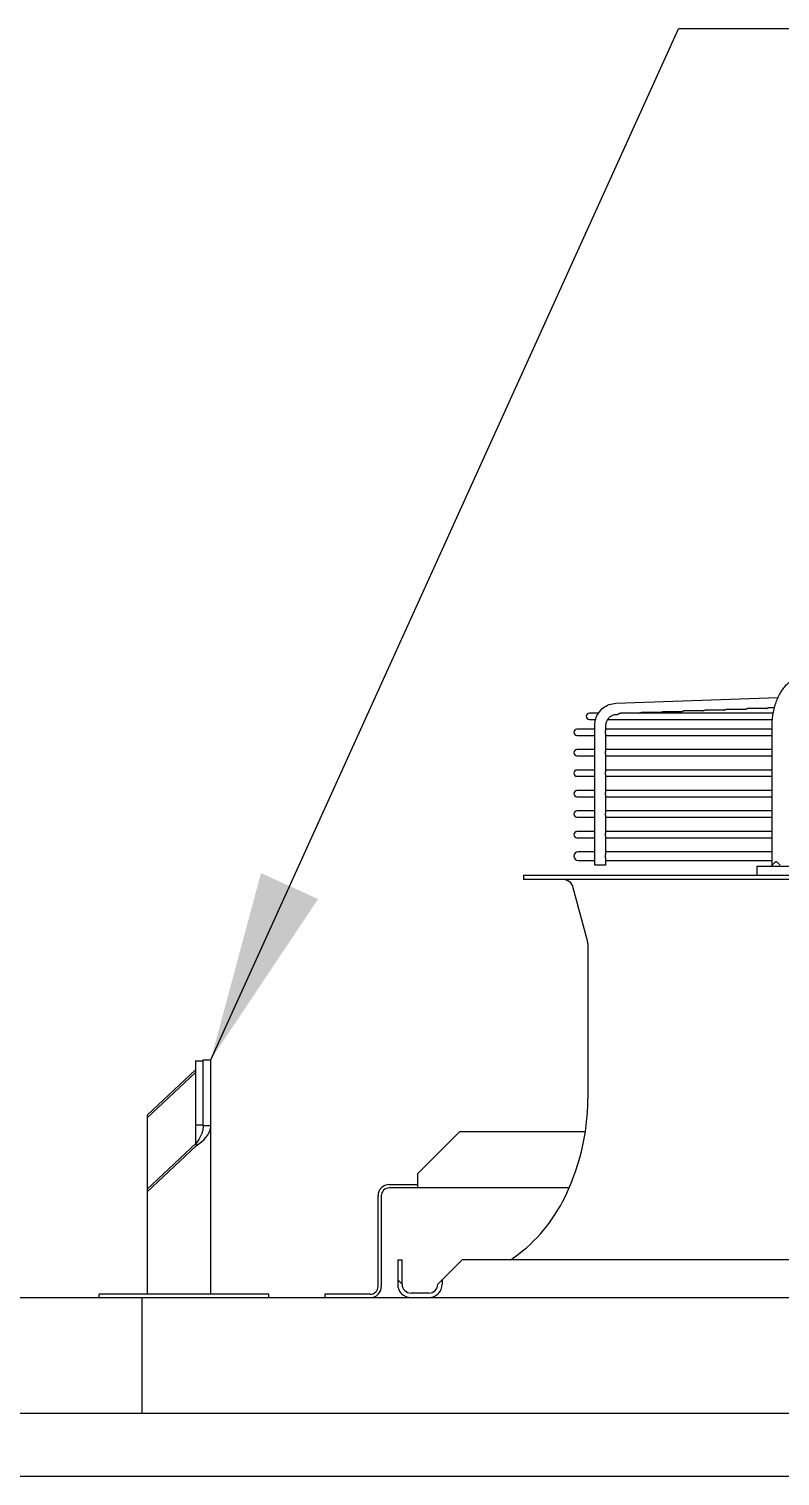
# Model space of a CAD drawing. Header units: millimetres. Extents: x 17891 to 32328, y 18593 to 29476.
# Drawn here: x 18208.53 to 18221.82, y 18973.5 to 18999.12 of the extents above; entities that cross this region are included whole.
import ezdxf

# ---------------------------------------------------------------- set-up
doc = ezdxf.new("R2010")
doc.units = ezdxf.units.MM
doc.header["$LTSCALE"] = 5
doc.layers.add('UNIT', color=6, linetype='Continuous')
doc.styles.add('SUBMITTAL', font='romans.shx', dxfattribs={"width": 0.75})
doc.dimstyles.new('SUBMITTAL', dxfattribs={"dimtxt": 0.09375, "dimasz": 0.09375, "dimexe": 0.03125, "dimexo": 0.0625, "dimgap": 0.0625, "dimtad": 0, "dimdec": 4, "dimzin": 4, "dimdsep": 46, "dimlunit": 4, "dimtxsty": 'SUBMITTAL', "dimcen": 0.09375, "dimclre": 6, "dimadec": 0, "dimazin": 0, "dimtfac": 1, "dimtdec": 0, "dimtofl": 0, "dimtmove": 0, "dimatfit": 3, "dimfxl": 0, "dimfrac": 2, "dimtolj": 1, "dimtzin": 4, "dimarcsym": 0})

msp = doc.modelspace()

# ---------------------------------------------------------------- linework, layer by layer
at = {"layer": 'UNIT'}
for p, q in [((18218.9123, 18987.1791), (18221.7875, 18987.283)), ((18220.0798, 18987.0307), (18219.7464, 18987.0307)), ((18220.454, 18987.0442), (18220.1206, 18987.0442)), ((18220.8282, 18987.0577), (18220.4948, 18987.0577)), ((18221.2024, 18987.0712), (18220.869, 18987.0712)), ((18221.5766, 18987.0847), (18221.2432, 18987.0847)), ((18221.7216, 18987.0982), (18221.6173, 18987.0982)), ((18218.6064, 18987.0037), (18218.4478, 18987.0037)), ((18218.4478, 18986.8935), (18218.5568, 18986.8935)), ((18218.5422, 18984.3163), (18218.5422, 18986.7856)), ((18218.739, 18986.7058), (18218.739, 18986.7856)), ((18218.7696, 18986.8935), (18221.6868, 18986.8935)), ((18218.9194, 18986.9824), (18218.9416, 18986.9832)), ((18221.7011, 18987.0037), (18218.998, 18987.0037)), ((18219.7056, 18987.0172), (18219.3722, 18987.0172)), ((18221.6822, 18984.3163), (18221.6822, 18986.7856)), ((18218.5422, 18986.7218), (18218.2274, 18986.7218)), ((18218.2274, 18986.6115), (18218.5422, 18986.6115)), ((18221.6822, 18986.7218), (18218.739, 18986.7218)), ((18218.739, 18986.3436), (18218.739, 18986.6275)), ((18218.739, 18986.6115), (18221.6822, 18986.6115)), ((18218.5422, 18986.3596), (18218.2274, 18986.3596)), ((18221.6822, 18986.3596), (18218.739, 18986.3596)), ((18218.739, 18985.9814), (18218.739, 18986.2653)), ((18218.2274, 18986.2493), (18218.5422, 18986.2493)), ((18218.739, 18986.2493), (18221.6822, 18986.2493)), ((18218.5422, 18985.9974), (18218.2274, 18985.9974)), ((18218.2274, 18985.8871), (18218.5422, 18985.8871)), ((18221.6822, 18985.9974), (18218.739, 18985.9974)), ((18218.739, 18985.6192), (18218.739, 18985.9031)), ((18218.739, 18985.8871), (18221.6822, 18985.8871)), ((18218.5422, 18985.6352), (18218.2274, 18985.6352)), ((18218.2274, 18985.5249), (18218.5422, 18985.5249)), ((18221.6822, 18985.6352), (18218.739, 18985.6352)), ((18218.739, 18985.257), (18218.739, 18985.5409)), ((18218.739, 18985.5249), (18221.6822, 18985.5249)), ((18218.5422, 18985.2729), (18218.2274, 18985.2729)), ((18221.6822, 18985.2729), (18218.739, 18985.2729)), ((18218.2274, 18985.1627), (18218.5422, 18985.1627)), ((18218.739, 18984.8948), (18218.739, 18985.1787)), ((18218.739, 18985.1627), (18221.6822, 18985.1627)), ((18218.5422, 18984.9107), (18218.2274, 18984.9107)), ((18218.2274, 18984.8005), (18218.5422, 18984.8005)), ((18221.6822, 18984.9107), (18218.739, 18984.9107)), ((18218.739, 18984.5191), (18218.739, 18984.8165)), ((18218.739, 18984.8005), (18221.6822, 18984.8005)), ((18218.5422, 18984.5485), (18218.249, 18984.5485)), ((18221.6822, 18984.5485), (18218.739, 18984.5485)), ((18218.249, 18984.395), (18218.5422, 18984.395)), ((18218.739, 18984.3163), (18218.5422, 18984.3163)), ((18218.739, 18984.3163), (18218.739, 18984.4245)), ((18218.739, 18984.395), (18221.6822, 18984.395)), ((18221.4124, 18984.2966), (18223.6395, 18984.2966)), ((18221.4124, 18984.2966), (18221.4124, 18984.1391)), ((18217.2786, 18984.1391), (18251.0187, 18984.1391)), ((18217.2786, 18984.1391), (18217.2786, 18984.0604)), ((18251.0187, 18984.0604), (18217.2786, 18984.0604)), ((18218.4136, 18982.9726), (18218.1625, 18983.9142)), ((18218.4203, 18982.9219), (18218.4203, 18980.1809)), ((18211.4781, 18980.6904), (18210.6211, 18979.8874)), ((18210.6211, 18979.8406), (18211.4781, 18980.6436)), ((18211.4781, 18980.8515), (18211.6121, 18980.8515)), ((18211.4781, 18980.8515), (18211.4781, 18979.3833)), ((18211.6121, 18980.8702), (18211.7461, 18980.8702)), ((18211.6121, 18979.6973), (18211.6121, 18980.8702)), ((18211.7461, 18976.7168), (18211.7461, 18980.8702)), ((18210.6211, 18979.8874), (18210.6211, 18976.7168)), ((18211.4781, 18979.716), (18211.6121, 18979.716)), ((18211.7461, 18979.6973), (18211.6121, 18979.6973)), ((18215.4056, 18978.8508), (18216.1556, 18979.6008)), ((18216.1556, 18979.6008), (18218.3773, 18979.6008)), ((18211.4871, 18979.3918), (18210.6211, 18978.5804)), ((18210.6211, 18978.5335), (18211.4871, 18979.345)), ((18211.4871, 18979.3918), (18211.4871, 18979.345)), ((18215.4056, 18978.8508), (18215.4056, 18978.6008)), ((18214.9056, 18978.6588), (18215.4056, 18978.6588)), ((18218.0893, 18978.6008), (18214.9056, 18978.6008)), ((18214.7066, 18976.8578), (18214.7066, 18978.4598)), ((18214.7646, 18978.4598), (18214.7646, 18976.8578)), ((18215.0541, 18977.3281), (18215.1329, 18977.3281)), ((18215.0541, 18977.3281), (18215.0541, 18976.895)), ((18215.1329, 18976.895), (18215.1329, 18977.3281)), ((18215.8415, 18976.9737), (18216.1959, 18977.3281)), ((18252.1014, 18977.3281), (18216.1959, 18977.3281)), ((18215.0541, 18976.9737), (18215.1329, 18976.895)), ((18215.8415, 18976.9737), (18215.7628, 18976.895)), ((18215.8415, 18976.9737), (18215.8415, 18976.895)), ((18163.2736, 18976.6588), (18494.0177, 18976.6588)), ((18212.7736, 18976.7168), (18209.7736, 18976.7168)), ((18209.7736, 18976.6588), (18209.7736, 18976.7168)), ((18210.5236, 18976.6588), (18210.5236, 18974.6092)), ((18210.6211, 18976.6588), (18210.6211, 18976.6522)), ((18212.7736, 18976.6588), (18212.7736, 18976.7168)), ((18214.5656, 18976.7168), (18213.7646, 18976.7168)), ((18213.7646, 18976.7168), (18213.7646, 18976.6588)), ((18215.6053, 18976.7375), (18215.2904, 18976.7375)), ((18494.0177, 18974.6092), (18163.2736, 18974.6092)), ((18167.5236, 18973.4997), (18489.7677, 18973.4997))]:
    msp.add_line(p, q, dxfattribs=at)
for centre, radius, start, end in [((18218.4478, 18986.9486), 0.0551, 90, 270), ((18218.2274, 18986.6666), 0.0551, 90, 270), ((18218.2274, 18986.3044), 0.0551, 90, 270), ((18218.2274, 18985.9422), 0.0551, 90, 270), ((18218.2274, 18985.58), 0.0551, 90, 270), ((18218.2274, 18985.2178), 0.0551, 90, 270), ((18218.2274, 18984.8556), 0.0551, 90, 270), ((18218.249, 18984.4718), 0.0768, 90, 270), ((18217.9723, 18983.8635), 0.1969, 14.93142, 90), ((18218.2234, 18982.9219), 0.1969, 0, 14.93142), ((18214.4833, 18980.1809), 3.937, 332.49816, 0), ((18214.9056, 18978.4598), 0.199, 90, 180), ((18214.9056, 18978.4598), 0.141, 90, 180), ((18215.4611, 18979.6719), 2.8346, 304.22448, 332.49816), ((18214.5656, 18976.8578), 0.141, 270, 0), ((18214.5656, 18976.8578), 0.199, 270, 0), ((18215.2904, 18976.895), 0.2362, 180, 270), ((18215.2904, 18976.895), 0.1575, 180, 270), ((18215.6053, 18976.895), 0.1575, 270, 0), ((18215.6053, 18976.895), 0.2362, 270, 0)]:
    msp.add_arc(centre, radius, start, end, dxfattribs=at)
for points, knots in [([(18221.6822, 18986.7856), (18221.6822, 18986.8212), (18221.6837, 18986.8571), (18221.6867, 18986.8925), (18221.6897, 18986.9279), (18221.6941, 18986.9629), (18221.7, 18986.9976), (18221.7059, 18987.0322), (18221.7133, 18987.0666), (18221.7221, 18987.1001), (18221.7308, 18987.1335), (18221.7409, 18987.166), (18221.7524, 18987.1978), (18221.7639, 18987.2295), (18221.7768, 18987.2605), (18221.7908, 18987.2901), (18221.8049, 18987.3198), (18221.8201, 18987.348), (18221.8365, 18987.3751), (18221.8529, 18987.4022), (18221.8706, 18987.428), (18221.8892, 18987.4522), (18221.9077, 18987.4763), (18221.9272, 18987.4988), (18221.9476, 18987.5196), (18221.9681, 18987.5405), (18221.9895, 18987.5598), (18222.0116, 18987.5771), (18222.0336, 18987.5944), (18222.0562, 18987.6098), (18222.0796, 18987.6234), (18222.1029, 18987.6369), (18222.127, 18987.6485), (18222.1512, 18987.6581), (18222.1755, 18987.6676), (18222.2001, 18987.6751), (18222.225, 18987.6805), (18222.2499, 18987.686), (18222.2753, 18987.6894), (18222.3004, 18987.6906)], [0, 0, 0, 0, 0.076921, 0.076921, 0.076921, 0.1538421, 0.1538421, 0.1538421, 0.2307631, 0.2307631, 0.2307631, 0.3076842, 0.3076842, 0.3076842, 0.3846052, 0.3846052, 0.3846052, 0.4615263, 0.4615263, 0.4615263, 0.5384473, 0.5384473, 0.5384473, 0.6153684, 0.6153684, 0.6153684, 0.6922894, 0.6922894, 0.6922894, 0.7692105, 0.7692105, 0.7692105, 0.8461315, 0.8461315, 0.8461315, 0.9230526, 0.9230526, 0.9230526, 1, 1, 1, 1]), ([(18218.5422, 18986.7856), (18218.5422, 18986.8256), (18218.5481, 18986.8656), (18218.5715, 18986.9419), (18218.589, 18986.9783), (18218.6338, 18987.0442), (18218.6613, 18987.0737), (18218.7238, 18987.1228), (18218.7589, 18987.1424), (18218.8333, 18987.1699), (18218.8727, 18987.1777), (18218.9123, 18987.1791)], [1.5707963, 1.5707963, 1.5707963, 1.5707963, 1.8779743, 1.8779743, 2.1851522, 2.1851522, 2.4923302, 2.4923302, 2.7995081, 2.7995081, 3.1066861, 3.1066861, 3.1066861, 3.1066861]), ([(18219.7056, 18987.0172), (18219.7063, 18987.0176), (18219.7069, 18987.0179), (18219.7076, 18987.0183), (18219.7085, 18987.0188), (18219.7094, 18987.0193), (18219.7104, 18987.0198), (18219.7113, 18987.0204), (18219.7122, 18987.0209), (18219.7132, 18987.0214), (18219.7142, 18987.0219), (18219.7151, 18987.0223), (18219.7161, 18987.0228), (18219.7171, 18987.0233), (18219.7181, 18987.0237), (18219.719, 18987.0242), (18219.72, 18987.0246), (18219.721, 18987.0251), (18219.722, 18987.0255), (18219.723, 18987.0259), (18219.724, 18987.0263), (18219.725, 18987.0266), (18219.726, 18987.027), (18219.727, 18987.0273), (18219.728, 18987.0277), (18219.7291, 18987.028), (18219.7301, 18987.0283), (18219.7311, 18987.0286), (18219.7321, 18987.0288), (18219.7331, 18987.0291), (18219.7341, 18987.0293), (18219.7351, 18987.0295), (18219.7361, 18987.0297), (18219.7371, 18987.0299), (18219.7381, 18987.0301), (18219.7391, 18987.0302), (18219.7401, 18987.0303), (18219.7411, 18987.0304), (18219.7421, 18987.0305), (18219.7431, 18987.0306), (18219.7441, 18987.0307), (18219.745, 18987.0307), (18219.746, 18987.0307), (18219.7461, 18987.0307), (18219.7463, 18987.0307), (18219.7464, 18987.0307)], [0.17792949, 0.17792949, 0.17792949, 0.17792949, 0.19512195, 0.19512195, 0.19512195, 0.2195122, 0.2195122, 0.2195122, 0.24390244, 0.24390244, 0.24390244, 0.26829268, 0.26829268, 0.26829268, 0.29268293, 0.29268293, 0.29268293, 0.31707317, 0.31707317, 0.31707317, 0.34146341, 0.34146341, 0.34146341, 0.36585366, 0.36585366, 0.36585366, 0.3902439, 0.3902439, 0.3902439, 0.41463415, 0.41463415, 0.41463415, 0.43902439, 0.43902439, 0.43902439, 0.46341463, 0.46341463, 0.46341463, 0.48780488, 0.48780488, 0.48780488, 0.51219512, 0.51219512, 0.51219512, 0.51552666, 0.51552666, 0.51552666, 0.51552666]), ([(18220.0798, 18987.0307), (18220.0805, 18987.0311), (18220.0811, 18987.0314), (18220.0818, 18987.0318), (18220.0827, 18987.0323), (18220.0836, 18987.0328), (18220.0846, 18987.0334), (18220.0855, 18987.0339), (18220.0865, 18987.0344), (18220.0874, 18987.0349), (18220.0884, 18987.0354), (18220.0893, 18987.0359), (18220.0903, 18987.0363), (18220.0913, 18987.0368), (18220.0923, 18987.0373), (18220.0933, 18987.0377), (18220.0942, 18987.0381), (18220.0952, 18987.0386), (18220.0962, 18987.039), (18220.0972, 18987.0394), (18220.0982, 18987.0398), (18220.0992, 18987.0401), (18220.1002, 18987.0405), (18220.1012, 18987.0408), (18220.1023, 18987.0412), (18220.1033, 18987.0415), (18220.1043, 18987.0418), (18220.1053, 18987.0421), (18220.1063, 18987.0423), (18220.1073, 18987.0426), (18220.1083, 18987.0428), (18220.1093, 18987.043), (18220.1103, 18987.0432), (18220.1113, 18987.0434), (18220.1123, 18987.0436), (18220.1133, 18987.0437), (18220.1143, 18987.0438), (18220.1153, 18987.0439), (18220.1163, 18987.044), (18220.1173, 18987.0441), (18220.1182, 18987.0442), (18220.1192, 18987.0442), (18220.1202, 18987.0442), (18220.1203, 18987.0442), (18220.1204, 18987.0442), (18220.1206, 18987.0442)], [0.17758438, 0.17758438, 0.17758438, 0.17758438, 0.19512195, 0.19512195, 0.19512195, 0.2195122, 0.2195122, 0.2195122, 0.24390244, 0.24390244, 0.24390244, 0.26829268, 0.26829268, 0.26829268, 0.29268293, 0.29268293, 0.29268293, 0.31707317, 0.31707317, 0.31707317, 0.34146341, 0.34146341, 0.34146341, 0.36585366, 0.36585366, 0.36585366, 0.3902439, 0.3902439, 0.3902439, 0.41463415, 0.41463415, 0.41463415, 0.43902439, 0.43902439, 0.43902439, 0.46341463, 0.46341463, 0.46341463, 0.48780488, 0.48780488, 0.48780488, 0.51219512, 0.51219512, 0.51219512, 0.51554043, 0.51554043, 0.51554043, 0.51554043]), ([(18220.454, 18987.0442), (18220.4547, 18987.0446), (18220.4553, 18987.0449), (18220.456, 18987.0453), (18220.4569, 18987.0458), (18220.4578, 18987.0464), (18220.4588, 18987.0469), (18220.4597, 18987.0474), (18220.4607, 18987.0479), (18220.4616, 18987.0484), (18220.4626, 18987.0489), (18220.4636, 18987.0494), (18220.4645, 18987.0498), (18220.4655, 18987.0503), (18220.4665, 18987.0508), (18220.4675, 18987.0512), (18220.4685, 18987.0516), (18220.4694, 18987.0521), (18220.4704, 18987.0525), (18220.4714, 18987.0529), (18220.4724, 18987.0533), (18220.4734, 18987.0536), (18220.4744, 18987.054), (18220.4755, 18987.0543), (18220.4765, 18987.0547), (18220.4775, 18987.055), (18220.4785, 18987.0553), (18220.4795, 18987.0556), (18220.4805, 18987.0558), (18220.4815, 18987.0561), (18220.4825, 18987.0563), (18220.4835, 18987.0565), (18220.4845, 18987.0567), (18220.4855, 18987.0569), (18220.4865, 18987.0571), (18220.4875, 18987.0572), (18220.4885, 18987.0573), (18220.4895, 18987.0574), (18220.4905, 18987.0575), (18220.4915, 18987.0576), (18220.4924, 18987.0576), (18220.4934, 18987.0577), (18220.4944, 18987.0577), (18220.4945, 18987.0577), (18220.4946, 18987.0577), (18220.4948, 18987.0577)], [0.17723839, 0.17723839, 0.17723839, 0.17723839, 0.19512195, 0.19512195, 0.19512195, 0.2195122, 0.2195122, 0.2195122, 0.24390244, 0.24390244, 0.24390244, 0.26829268, 0.26829268, 0.26829268, 0.29268293, 0.29268293, 0.29268293, 0.31707317, 0.31707317, 0.31707317, 0.34146341, 0.34146341, 0.34146341, 0.36585366, 0.36585366, 0.36585366, 0.3902439, 0.3902439, 0.3902439, 0.41463415, 0.41463415, 0.41463415, 0.43902439, 0.43902439, 0.43902439, 0.46341463, 0.46341463, 0.46341463, 0.48780488, 0.48780488, 0.48780488, 0.51219512, 0.51219512, 0.51219512, 0.5155542, 0.5155542, 0.5155542, 0.5155542]), ([(18220.8282, 18987.0577), (18220.8289, 18987.0581), (18220.8295, 18987.0585), (18220.8302, 18987.0588), (18220.8311, 18987.0594), (18220.8321, 18987.0599), (18220.833, 18987.0604), (18220.8339, 18987.0609), (18220.8349, 18987.0614), (18220.8358, 18987.0619), (18220.8368, 18987.0624), (18220.8378, 18987.0629), (18220.8387, 18987.0633), (18220.8397, 18987.0638), (18220.8407, 18987.0643), (18220.8417, 18987.0647), (18220.8427, 18987.0652), (18220.8437, 18987.0656), (18220.8447, 18987.066), (18220.8457, 18987.0664), (18220.8466, 18987.0668), (18220.8477, 18987.0671), (18220.8487, 18987.0675), (18220.8497, 18987.0678), (18220.8507, 18987.0682), (18220.8517, 18987.0685), (18220.8527, 18987.0688), (18220.8537, 18987.069), (18220.8547, 18987.0693), (18220.8557, 18987.0696), (18220.8567, 18987.0698), (18220.8577, 18987.07), (18220.8587, 18987.0702), (18220.8597, 18987.0704), (18220.8607, 18987.0706), (18220.8617, 18987.0707), (18220.8627, 18987.0708), (18220.8637, 18987.0709), (18220.8647, 18987.071), (18220.8657, 18987.0711), (18220.8666, 18987.0711), (18220.8676, 18987.0712), (18220.8686, 18987.0712), (18220.8687, 18987.0712), (18220.8688, 18987.0712), (18220.869, 18987.0712)], [0.17689154, 0.17689154, 0.17689154, 0.17689154, 0.19512195, 0.19512195, 0.19512195, 0.2195122, 0.2195122, 0.2195122, 0.24390244, 0.24390244, 0.24390244, 0.26829268, 0.26829268, 0.26829268, 0.29268293, 0.29268293, 0.29268293, 0.31707317, 0.31707317, 0.31707317, 0.34146341, 0.34146341, 0.34146341, 0.36585366, 0.36585366, 0.36585366, 0.3902439, 0.3902439, 0.3902439, 0.41463415, 0.41463415, 0.41463415, 0.43902439, 0.43902439, 0.43902439, 0.46341463, 0.46341463, 0.46341463, 0.48780488, 0.48780488, 0.48780488, 0.51219512, 0.51219512, 0.51219512, 0.51556798, 0.51556798, 0.51556798, 0.51556798]), ([(18221.2024, 18987.0712), (18221.2031, 18987.0716), (18221.2037, 18987.072), (18221.2044, 18987.0724), (18221.2054, 18987.0729), (18221.2063, 18987.0734), (18221.2072, 18987.0739), (18221.2082, 18987.0744), (18221.2091, 18987.0749), (18221.2101, 18987.0754), (18221.211, 18987.0759), (18221.212, 18987.0764), (18221.213, 18987.0768), (18221.2139, 18987.0773), (18221.2149, 18987.0778), (18221.2159, 18987.0782), (18221.2169, 18987.0787), (18221.2179, 18987.0791), (18221.2189, 18987.0795), (18221.2199, 18987.0799), (18221.2209, 18987.0803), (18221.2219, 18987.0806), (18221.2229, 18987.081), (18221.2239, 18987.0813), (18221.2249, 18987.0817), (18221.2259, 18987.082), (18221.2269, 18987.0823), (18221.2279, 18987.0825), (18221.2289, 18987.0828), (18221.2299, 18987.0831), (18221.2309, 18987.0833), (18221.2319, 18987.0835), (18221.2329, 18987.0837), (18221.2339, 18987.0839), (18221.2349, 18987.084), (18221.2359, 18987.0842), (18221.2369, 18987.0843), (18221.2379, 18987.0844), (18221.2389, 18987.0845), (18221.2399, 18987.0846), (18221.2408, 18987.0846), (18221.2418, 18987.0847), (18221.2428, 18987.0847), (18221.2429, 18987.0847), (18221.243, 18987.0847), (18221.2432, 18987.0847)], [0.17654387, 0.17654387, 0.17654387, 0.17654387, 0.19512195, 0.19512195, 0.19512195, 0.2195122, 0.2195122, 0.2195122, 0.24390244, 0.24390244, 0.24390244, 0.26829268, 0.26829268, 0.26829268, 0.29268293, 0.29268293, 0.29268293, 0.31707317, 0.31707317, 0.31707317, 0.34146341, 0.34146341, 0.34146341, 0.36585366, 0.36585366, 0.36585366, 0.3902439, 0.3902439, 0.3902439, 0.41463415, 0.41463415, 0.41463415, 0.43902439, 0.43902439, 0.43902439, 0.46341463, 0.46341463, 0.46341463, 0.48780488, 0.48780488, 0.48780488, 0.51219512, 0.51219512, 0.51219512, 0.51558176, 0.51558176, 0.51558176, 0.51558176]), ([(18221.5766, 18987.0847), (18221.5772, 18987.0851), (18221.5779, 18987.0855), (18221.5787, 18987.0859), (18221.5796, 18987.0864), (18221.5805, 18987.0869), (18221.5814, 18987.0874), (18221.5824, 18987.0879), (18221.5833, 18987.0884), (18221.5843, 18987.0889), (18221.5852, 18987.0894), (18221.5862, 18987.0899), (18221.5872, 18987.0904), (18221.5881, 18987.0908), (18221.5891, 18987.0913), (18221.5901, 18987.0917), (18221.5911, 18987.0922), (18221.5921, 18987.0926), (18221.5931, 18987.093), (18221.5941, 18987.0934), (18221.5951, 18987.0938), (18221.5961, 18987.0941), (18221.5971, 18987.0945), (18221.5981, 18987.0948), (18221.5991, 18987.0952), (18221.6001, 18987.0955), (18221.6011, 18987.0958), (18221.6021, 18987.096), (18221.6031, 18987.0963), (18221.6041, 18987.0966), (18221.6051, 18987.0968), (18221.6061, 18987.097), (18221.6071, 18987.0972), (18221.6081, 18987.0974), (18221.6091, 18987.0975), (18221.6101, 18987.0977), (18221.6111, 18987.0978), (18221.6121, 18987.0979), (18221.6131, 18987.098), (18221.614, 18987.0981), (18221.615, 18987.0981), (18221.616, 18987.0982), (18221.6169, 18987.0982), (18221.6171, 18987.0982), (18221.6172, 18987.0982), (18221.6173, 18987.0982)], [0.1761954, 0.1761954, 0.1761954, 0.1761954, 0.19512195, 0.19512195, 0.19512195, 0.2195122, 0.2195122, 0.2195122, 0.24390244, 0.24390244, 0.24390244, 0.26829268, 0.26829268, 0.26829268, 0.29268293, 0.29268293, 0.29268293, 0.31707317, 0.31707317, 0.31707317, 0.34146341, 0.34146341, 0.34146341, 0.36585366, 0.36585366, 0.36585366, 0.3902439, 0.3902439, 0.3902439, 0.41463415, 0.41463415, 0.41463415, 0.43902439, 0.43902439, 0.43902439, 0.46341463, 0.46341463, 0.46341463, 0.48780488, 0.48780488, 0.48780488, 0.51219512, 0.51219512, 0.51219512, 0.51559553, 0.51559553, 0.51559553, 0.51559553]), ([(18218.739, 18986.7856), (18218.739, 18986.8061), (18218.7421, 18986.8266), (18218.754, 18986.8655), (18218.7628, 18986.8839), (18218.7853, 18986.9169), (18218.7989, 18986.9314), (18218.8294, 18986.9554), (18218.8464, 18986.9649), (18218.882, 18986.978), (18218.9006, 18986.9817), (18218.9194, 18986.9824)], [1.5707963, 1.5707963, 1.5707963, 1.5707963, 1.8779743, 1.8779743, 2.1851522, 2.1851522, 2.4923302, 2.4923302, 2.7995081, 2.7995081, 3.1066861, 3.1066861, 3.1066861, 3.1066861]), ([(18218.9416, 18986.9832), (18218.9418, 18986.9832), (18218.942, 18986.9832), (18218.9421, 18986.9832), (18218.9424, 18986.9832), (18218.9427, 18986.9833), (18218.9429, 18986.9833), (18218.9435, 18986.9834), (18218.9441, 18986.9836), (18218.9447, 18986.9838), (18218.9454, 18986.984), (18218.946, 18986.9843), (18218.9467, 18986.9846), (18218.9475, 18986.9849), (18218.9482, 18986.9852), (18218.9489, 18986.9856), (18218.9497, 18986.986), (18218.9505, 18986.9864), (18218.9513, 18986.9868), (18218.9521, 18986.9873), (18218.953, 18986.9877), (18218.9538, 18986.9882), (18218.9547, 18986.9887), (18218.9555, 18986.9892), (18218.9564, 18986.9897), (18218.9573, 18986.9902), (18218.9582, 18986.9907), (18218.9591, 18986.9913), (18218.96, 18986.9918), (18218.961, 18986.9923), (18218.9619, 18986.9928), (18218.9629, 18986.9933), (18218.9638, 18986.9938), (18218.9648, 18986.9943), (18218.9657, 18986.9948), (18218.9667, 18986.9953), (18218.9677, 18986.9958), (18218.9687, 18986.9963), (18218.9696, 18986.9967), (18218.9706, 18986.9972), (18218.9716, 18986.9976), (18218.9726, 18986.9981), (18218.9736, 18986.9985), (18218.9746, 18986.9989), (18218.9756, 18986.9993), (18218.9766, 18986.9996), (18218.9776, 18987), (18218.9786, 18987.0003), (18218.9796, 18987.0007), (18218.9806, 18987.001), (18218.9817, 18987.0013), (18218.9827, 18987.0016), (18218.9837, 18987.0018), (18218.9847, 18987.0021), (18218.9857, 18987.0023), (18218.9867, 18987.0025), (18218.9877, 18987.0027), (18218.9887, 18987.0029), (18218.9897, 18987.0031), (18218.9907, 18987.0032), (18218.9917, 18987.0033), (18218.9927, 18987.0034), (18218.9937, 18987.0035), (18218.9947, 18987.0036), (18218.9957, 18987.0037), (18218.9966, 18987.0037), (18218.9976, 18987.0037), (18218.9977, 18987.0037), (18218.9979, 18987.0037), (18218.998, 18987.0037)], [0.00401292, 0.00401292, 0.00401292, 0.00401292, 0.01219512, 0.01219512, 0.01219512, 0.02439024, 0.02439024, 0.02439024, 0.04878049, 0.04878049, 0.04878049, 0.07317073, 0.07317073, 0.07317073, 0.09756098, 0.09756098, 0.09756098, 0.12195122, 0.12195122, 0.12195122, 0.14634146, 0.14634146, 0.14634146, 0.17073171, 0.17073171, 0.17073171, 0.19512195, 0.19512195, 0.19512195, 0.2195122, 0.2195122, 0.2195122, 0.24390244, 0.24390244, 0.24390244, 0.26829268, 0.26829268, 0.26829268, 0.29268293, 0.29268293, 0.29268293, 0.31707317, 0.31707317, 0.31707317, 0.34146341, 0.34146341, 0.34146341, 0.36585366, 0.36585366, 0.36585366, 0.3902439, 0.3902439, 0.3902439, 0.41463415, 0.41463415, 0.41463415, 0.43902439, 0.43902439, 0.43902439, 0.46341463, 0.46341463, 0.46341463, 0.48780488, 0.48780488, 0.48780488, 0.51219512, 0.51219512, 0.51219512, 0.51549915, 0.51549915, 0.51549915, 0.51549915]), ([(18219.3315, 18987.0037), (18219.3321, 18987.0041), (18219.3327, 18987.0044), (18219.3333, 18987.0048), (18219.3343, 18987.0053), (18219.3352, 18987.0058), (18219.3361, 18987.0063), (18219.3371, 18987.0068), (18219.338, 18987.0073), (18219.339, 18987.0078), (18219.3399, 18987.0083), (18219.3409, 18987.0088), (18219.3419, 18987.0093), (18219.3429, 18987.0098), (18219.3438, 18987.0102), (18219.3448, 18987.0107), (18219.3458, 18987.0111), (18219.3468, 18987.0116), (18219.3478, 18987.012), (18219.3488, 18987.0124), (18219.3498, 18987.0128), (18219.3508, 18987.0131), (18219.3518, 18987.0135), (18219.3528, 18987.0138), (18219.3538, 18987.0142), (18219.3549, 18987.0145), (18219.3559, 18987.0148), (18219.3569, 18987.0151), (18219.3579, 18987.0153), (18219.3589, 18987.0156), (18219.3599, 18987.0158), (18219.3609, 18987.016), (18219.3619, 18987.0162), (18219.3629, 18987.0164), (18219.3639, 18987.0166), (18219.3649, 18987.0167), (18219.3659, 18987.0168), (18219.3669, 18987.0169), (18219.3679, 18987.017), (18219.3689, 18987.0171), (18219.3699, 18987.0172), (18219.3708, 18987.0172), (18219.3718, 18987.0172), (18219.3719, 18987.0172), (18219.3721, 18987.0172), (18219.3722, 18987.0172)], [0.1782737, 0.1782737, 0.1782737, 0.1782737, 0.19512195, 0.19512195, 0.19512195, 0.2195122, 0.2195122, 0.2195122, 0.24390244, 0.24390244, 0.24390244, 0.26829268, 0.26829268, 0.26829268, 0.29268293, 0.29268293, 0.29268293, 0.31707317, 0.31707317, 0.31707317, 0.34146341, 0.34146341, 0.34146341, 0.36585366, 0.36585366, 0.36585366, 0.3902439, 0.3902439, 0.3902439, 0.41463415, 0.41463415, 0.41463415, 0.43902439, 0.43902439, 0.43902439, 0.46341463, 0.46341463, 0.46341463, 0.48780488, 0.48780488, 0.48780488, 0.51219512, 0.51219512, 0.51219512, 0.5155129, 0.5155129, 0.5155129, 0.5155129]), ([(18218.732, 18986.6666), (18218.732, 18986.6677), (18218.732, 18986.6697), (18218.7322, 18986.6726), (18218.7324, 18986.6756), (18218.7328, 18986.6785), (18218.7332, 18986.6814), (18218.7337, 18986.6842), (18218.7343, 18986.6869), (18218.7349, 18986.6895), (18218.7355, 18986.6921), (18218.7362, 18986.6945), (18218.7369, 18986.6968), (18218.7375, 18986.6989), (18218.7381, 18986.7009), (18218.7386, 18986.7027), (18218.7389, 18986.7043), (18218.739, 18986.7053), (18218.739, 18986.7057), (18218.739, 18986.7058)], [0, 0, 0, 0, 0.04761905, 0.0952381, 0.14285714, 0.19047619, 0.23809524, 0.28571429, 0.33333333, 0.38095238, 0.42857143, 0.47619048, 0.52380952, 0.57142857, 0.61904762, 0.66666667, 0.71428571, 0.76190476, 0.76755733, 0.76755733, 0.76755733, 0.76755733]), ([(18218.739, 18986.6275), (18218.739, 18986.6276), (18218.739, 18986.628), (18218.7389, 18986.629), (18218.7386, 18986.6306), (18218.7381, 18986.6324), (18218.7375, 18986.6344), (18218.7369, 18986.6365), (18218.7362, 18986.6388), (18218.7355, 18986.6412), (18218.7349, 18986.6438), (18218.7343, 18986.6464), (18218.7337, 18986.6491), (18218.7332, 18986.6519), (18218.7328, 18986.6548), (18218.7324, 18986.6577), (18218.7322, 18986.6607), (18218.732, 18986.6636), (18218.732, 18986.6656), (18218.732, 18986.6666)], [0.23243408, 0.23243408, 0.23243408, 0.23243408, 0.23809524, 0.28571429, 0.33333333, 0.38095238, 0.42857143, 0.47619048, 0.52380952, 0.57142857, 0.61904762, 0.66666667, 0.71428571, 0.76190476, 0.80952381, 0.85714286, 0.9047619, 0.95238095, 1, 1, 1, 1]), ([(18218.732, 18986.3044), (18218.732, 18986.3054), (18218.732, 18986.3074), (18218.7322, 18986.3104), (18218.7324, 18986.3134), (18218.7328, 18986.3163), (18218.7332, 18986.3192), (18218.7337, 18986.322), (18218.7343, 18986.3247), (18218.7349, 18986.3273), (18218.7355, 18986.3299), (18218.7362, 18986.3323), (18218.7369, 18986.3346), (18218.7375, 18986.3367), (18218.7381, 18986.3387), (18218.7386, 18986.3405), (18218.7389, 18986.3421), (18218.739, 18986.3431), (18218.739, 18986.3435), (18218.739, 18986.3436)], [0, 0, 0, 0, 0.04761905, 0.0952381, 0.14285714, 0.19047619, 0.23809524, 0.28571429, 0.33333333, 0.38095238, 0.42857143, 0.47619048, 0.52380952, 0.57142857, 0.61904762, 0.66666667, 0.71428571, 0.76190476, 0.76755733, 0.76755733, 0.76755733, 0.76755733]), ([(18218.739, 18986.2653), (18218.739, 18986.2654), (18218.739, 18986.2658), (18218.7389, 18986.2668), (18218.7386, 18986.2684), (18218.7381, 18986.2702), (18218.7375, 18986.2722), (18218.7369, 18986.2743), (18218.7362, 18986.2766), (18218.7355, 18986.279), (18218.7349, 18986.2816), (18218.7343, 18986.2842), (18218.7337, 18986.2869), (18218.7332, 18986.2897), (18218.7328, 18986.2926), (18218.7324, 18986.2955), (18218.7322, 18986.2985), (18218.732, 18986.3014), (18218.732, 18986.3034), (18218.732, 18986.3044)], [0.23243408, 0.23243408, 0.23243408, 0.23243408, 0.23809524, 0.28571429, 0.33333333, 0.38095238, 0.42857143, 0.47619048, 0.52380952, 0.57142857, 0.61904762, 0.66666667, 0.71428571, 0.76190476, 0.80952381, 0.85714286, 0.9047619, 0.95238095, 1, 1, 1, 1]), ([(18218.732, 18985.9422), (18218.732, 18985.9432), (18218.732, 18985.9452), (18218.7322, 18985.9482), (18218.7324, 18985.9512), (18218.7328, 18985.9541), (18218.7332, 18985.957), (18218.7337, 18985.9598), (18218.7343, 18985.9625), (18218.7349, 18985.9651), (18218.7355, 18985.9677), (18218.7362, 18985.9701), (18218.7369, 18985.9724), (18218.7375, 18985.9745), (18218.7381, 18985.9765), (18218.7386, 18985.9783), (18218.7389, 18985.9799), (18218.739, 18985.9809), (18218.739, 18985.9813), (18218.739, 18985.9814)], [0, 0, 0, 0, 0.04761905, 0.0952381, 0.14285714, 0.19047619, 0.23809524, 0.28571429, 0.33333333, 0.38095238, 0.42857143, 0.47619048, 0.52380952, 0.57142857, 0.61904762, 0.66666667, 0.71428571, 0.76190476, 0.76755733, 0.76755733, 0.76755733, 0.76755733]), ([(18218.739, 18985.9031), (18218.739, 18985.9031), (18218.739, 18985.9036), (18218.7389, 18985.9046), (18218.7386, 18985.9062), (18218.7381, 18985.908), (18218.7375, 18985.91), (18218.7369, 18985.9121), (18218.7362, 18985.9144), (18218.7355, 18985.9168), (18218.7349, 18985.9193), (18218.7343, 18985.922), (18218.7337, 18985.9247), (18218.7332, 18985.9275), (18218.7328, 18985.9304), (18218.7324, 18985.9333), (18218.7322, 18985.9362), (18218.732, 18985.9392), (18218.732, 18985.9412), (18218.732, 18985.9422)], [0.23243408, 0.23243408, 0.23243408, 0.23243408, 0.23809524, 0.28571429, 0.33333333, 0.38095238, 0.42857143, 0.47619048, 0.52380952, 0.57142857, 0.61904762, 0.66666667, 0.71428571, 0.76190476, 0.80952381, 0.85714286, 0.9047619, 0.95238095, 1, 1, 1, 1]), ([(18218.732, 18985.58), (18218.732, 18985.581), (18218.732, 18985.583), (18218.7322, 18985.586), (18218.7324, 18985.589), (18218.7328, 18985.5919), (18218.7332, 18985.5948), (18218.7337, 18985.5976), (18218.7343, 18985.6003), (18218.7349, 18985.6029), (18218.7355, 18985.6055), (18218.7362, 18985.6079), (18218.7369, 18985.6102), (18218.7375, 18985.6123), (18218.7381, 18985.6143), (18218.7386, 18985.6161), (18218.7389, 18985.6177), (18218.739, 18985.6187), (18218.739, 18985.6191), (18218.739, 18985.6192)], [0, 0, 0, 0, 0.04761905, 0.0952381, 0.14285714, 0.19047619, 0.23809524, 0.28571429, 0.33333333, 0.38095238, 0.42857143, 0.47619048, 0.52380952, 0.57142857, 0.61904762, 0.66666667, 0.71428571, 0.76190476, 0.76755733, 0.76755733, 0.76755733, 0.76755733]), ([(18218.739, 18985.5409), (18218.739, 18985.5409), (18218.739, 18985.5414), (18218.7389, 18985.5424), (18218.7386, 18985.544), (18218.7381, 18985.5458), (18218.7375, 18985.5478), (18218.7369, 18985.5499), (18218.7362, 18985.5522), (18218.7355, 18985.5546), (18218.7349, 18985.5571), (18218.7343, 18985.5598), (18218.7337, 18985.5625), (18218.7332, 18985.5653), (18218.7328, 18985.5682), (18218.7324, 18985.5711), (18218.7322, 18985.574), (18218.732, 18985.577), (18218.732, 18985.579), (18218.732, 18985.58)], [0.23243408, 0.23243408, 0.23243408, 0.23243408, 0.23809524, 0.28571429, 0.33333333, 0.38095238, 0.42857143, 0.47619048, 0.52380952, 0.57142857, 0.61904762, 0.66666667, 0.71428571, 0.76190476, 0.80952381, 0.85714286, 0.9047619, 0.95238095, 1, 1, 1, 1]), ([(18218.732, 18985.2178), (18218.732, 18985.2188), (18218.732, 18985.2208), (18218.7322, 18985.2238), (18218.7324, 18985.2268), (18218.7328, 18985.2297), (18218.7332, 18985.2326), (18218.7337, 18985.2354), (18218.7343, 18985.2381), (18218.7349, 18985.2407), (18218.7355, 18985.2433), (18218.7362, 18985.2457), (18218.7369, 18985.2479), (18218.7375, 18985.2501), (18218.7381, 18985.2521), (18218.7386, 18985.2539), (18218.7389, 18985.2555), (18218.739, 18985.2565), (18218.739, 18985.2569), (18218.739, 18985.257)], [0, 0, 0, 0, 0.04761905, 0.0952381, 0.14285714, 0.19047619, 0.23809524, 0.28571429, 0.33333333, 0.38095238, 0.42857143, 0.47619048, 0.52380952, 0.57142857, 0.61904762, 0.66666667, 0.71428571, 0.76190476, 0.76755733, 0.76755733, 0.76755733, 0.76755733]), ([(18218.739, 18985.1787), (18218.739, 18985.1787), (18218.739, 18985.1792), (18218.7389, 18985.1802), (18218.7386, 18985.1818), (18218.7381, 18985.1836), (18218.7375, 18985.1856), (18218.7369, 18985.1877), (18218.7362, 18985.19), (18218.7355, 18985.1924), (18218.7349, 18985.1949), (18218.7343, 18985.1976), (18218.7337, 18985.2003), (18218.7332, 18985.2031), (18218.7328, 18985.206), (18218.7324, 18985.2089), (18218.7322, 18985.2118), (18218.732, 18985.2148), (18218.732, 18985.2168), (18218.732, 18985.2178)], [0.23243408, 0.23243408, 0.23243408, 0.23243408, 0.23809524, 0.28571429, 0.33333333, 0.38095238, 0.42857143, 0.47619048, 0.52380952, 0.57142857, 0.61904762, 0.66666667, 0.71428571, 0.76190476, 0.80952381, 0.85714286, 0.9047619, 0.95238095, 1, 1, 1, 1]), ([(18218.732, 18984.8556), (18218.732, 18984.8566), (18218.732, 18984.8586), (18218.7322, 18984.8616), (18218.7324, 18984.8646), (18218.7328, 18984.8675), (18218.7332, 18984.8704), (18218.7337, 18984.8732), (18218.7343, 18984.8759), (18218.7349, 18984.8785), (18218.7355, 18984.881), (18218.7362, 18984.8835), (18218.7369, 18984.8857), (18218.7375, 18984.8879), (18218.7381, 18984.8899), (18218.7386, 18984.8917), (18218.7389, 18984.8933), (18218.739, 18984.8942), (18218.739, 18984.8947), (18218.739, 18984.8948)], [0, 0, 0, 0, 0.04761905, 0.0952381, 0.14285714, 0.19047619, 0.23809524, 0.28571429, 0.33333333, 0.38095238, 0.42857143, 0.47619048, 0.52380952, 0.57142857, 0.61904762, 0.66666667, 0.71428571, 0.76190476, 0.76755733, 0.76755733, 0.76755733, 0.76755733]), ([(18218.739, 18984.8165), (18218.739, 18984.8165), (18218.739, 18984.817), (18218.7389, 18984.818), (18218.7386, 18984.8196), (18218.7381, 18984.8214), (18218.7375, 18984.8234), (18218.7369, 18984.8255), (18218.7362, 18984.8278), (18218.7355, 18984.8302), (18218.7349, 18984.8327), (18218.7343, 18984.8354), (18218.7337, 18984.8381), (18218.7332, 18984.8409), (18218.7328, 18984.8438), (18218.7324, 18984.8467), (18218.7322, 18984.8496), (18218.732, 18984.8526), (18218.732, 18984.8546), (18218.732, 18984.8556)], [0.23243408, 0.23243408, 0.23243408, 0.23243408, 0.23809524, 0.28571429, 0.33333333, 0.38095238, 0.42857143, 0.47619048, 0.52380952, 0.57142857, 0.61904762, 0.66666667, 0.71428571, 0.76190476, 0.80952381, 0.85714286, 0.9047619, 0.95238095, 1, 1, 1, 1]), ([(18218.732, 18984.4718), (18218.732, 18984.4731), (18218.732, 18984.4757), (18218.7322, 18984.4795), (18218.7325, 18984.4833), (18218.7329, 18984.4871), (18218.7334, 18984.4907), (18218.734, 18984.4942), (18218.7346, 18984.4976), (18218.7353, 18984.5008), (18218.736, 18984.5039), (18218.7366, 18984.5068), (18218.7373, 18984.5095), (18218.7379, 18984.5119), (18218.7384, 18984.5142), (18218.7388, 18984.5162), (18218.739, 18984.5178), (18218.739, 18984.5187), (18218.739, 18984.5191)], [0, 0, 0, 0, 0.04761905, 0.0952381, 0.14285714, 0.19047619, 0.23809524, 0.28571429, 0.33333333, 0.38095238, 0.42857143, 0.47619048, 0.52380952, 0.57142857, 0.61904762, 0.66666667, 0.71428571, 0.74720176, 0.74720176, 0.74720176, 0.74720176]), ([(18218.739, 18984.4245), (18218.739, 18984.4248), (18218.739, 18984.4257), (18218.7388, 18984.4273), (18218.7384, 18984.4293), (18218.7379, 18984.4316), (18218.7373, 18984.4341), (18218.7366, 18984.4368), (18218.736, 18984.4396), (18218.7353, 18984.4427), (18218.7346, 18984.4459), (18218.734, 18984.4493), (18218.7334, 18984.4528), (18218.7329, 18984.4565), (18218.7325, 18984.4602), (18218.7322, 18984.464), (18218.732, 18984.4679), (18218.732, 18984.4705), (18218.732, 18984.4718)], [0.25278988, 0.25278988, 0.25278988, 0.25278988, 0.28571429, 0.33333333, 0.38095238, 0.42857143, 0.47619048, 0.52380952, 0.57142857, 0.61904762, 0.66666667, 0.71428571, 0.76190476, 0.80952381, 0.85714286, 0.9047619, 0.95238095, 1, 1, 1, 1]), ([(18221.8214, 18984.3128), (18221.8069, 18984.3305), (18221.7948, 18984.3443), (18221.7784, 18984.3594), (18221.7727, 18984.3638), (18221.7643, 18984.3682), (18221.7614, 18984.3694), (18221.7562, 18984.3706), (18221.754, 18984.3709), (18221.7496, 18984.3709), (18221.7474, 18984.3706), (18221.7422, 18984.3694), (18221.7393, 18984.3682), (18221.7309, 18984.3638), (18221.7253, 18984.3594), (18221.7164, 18984.3512), (18221.7133, 18984.3482), (18221.7101, 18984.3448)], [-0.85353786, -0.85353786, -0.85353786, -0.85353786, -0.64697279, -0.64697279, -0.53019487, -0.53019487, -0.47055032, -0.47055032, -0.42676959, -0.42676959, -0.38298885, -0.38298885, -0.32334424, -0.32334424, -0.20656606, -0.20656606, -0.14841076, -0.14841076, -0.14841076, -0.14841076]), ([(18211.6106, 18980.8515), (18211.6111, 18980.8545), (18211.6114, 18980.8575), (18211.6117, 18980.8605), (18211.6119, 18980.8638), (18211.6121, 18980.867), (18211.6121, 18980.8702)], [0.903417554, 0.903417554, 0.903417554, 0.903417554, 0.949808972, 0.949808972, 0.949808972, 1, 1, 1, 1]), ([(18211.4871, 18979.345), (18211.6159, 18979.4279), (18211.7351, 18979.5493), (18211.7453, 18979.6771), (18211.7458, 18979.6838), (18211.7461, 18979.6906), (18211.7461, 18979.6973)], [0, 0, 0, 0, 0.949809, 0.949809, 0.949809, 1, 1, 1, 1]), ([(18211.6121, 18979.6973), (18211.6121, 18979.6918), (18211.6119, 18979.6863), (18211.6117, 18979.6807), (18211.6068, 18979.5762), (18211.5492, 18979.4747), (18211.4871, 18979.3918)], [-1, -1, -1, -1, -0.949809, -0.949809, -0.949809, 0, 0, 0, 0])]:
    msp.add_open_spline(points, degree=3, knots=knots, dxfattribs=at)
msp.add_open_spline([(18221.6623, 18984.2966), (18221.6785, 18984.3124), (18221.6944, 18984.3285), (18221.7101, 18984.3448)], degree=3, dxfattribs=at)

# ---------------------------------------------------------------- leaders
for points in [[(18211.7461, 18980.8702), (18220.0241, 18999.1166)], [(18445.5453, 18980.8702), (18434.2138, 18999.1166), (18220.0241, 18999.1166)]]:
    msp.add_leader(points, dimstyle='SUBMITTAL', override={"dimscale": 36, "dimarcsym": 1}, dxfattribs=at)

doc.saveas('drawing.dxf')
